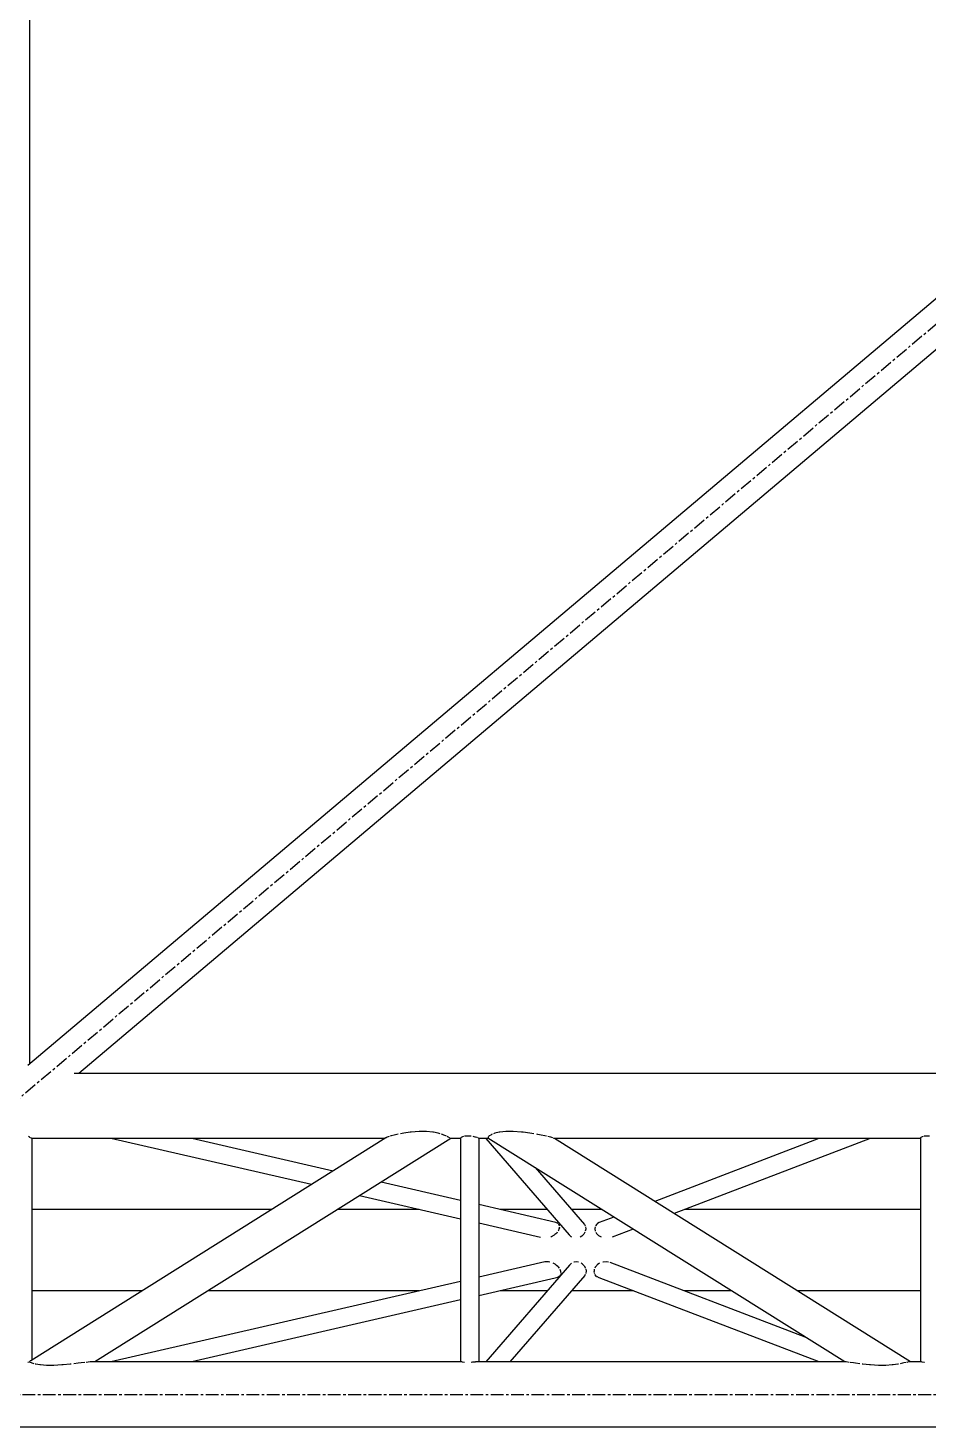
# Model space of a CAD drawing. Header units: millimetres. Extents: x 5143 to 30813, y 232 to 21408.
# Drawn here: x 8378 to 8940, y 15630 to 16503 of the extents above; entities that cross this region are included whole.
import ezdxf

# ---------------------------------------------------------------- set-up
doc = ezdxf.new("R2010")
doc.units = ezdxf.units.MM
doc.header["$LTSCALE"] = 0.25
doc.linetypes.add('CENTER', pattern=[50.8, 31.75, -6.35, 6.35, -6.35])
doc.linetypes.add('XKITLINE00', pattern=[0])

msp = doc.modelspace()

# ---------------------------------------------------------------- linework, layer by layer
at = {"color": 8, "linetype": 'CENTER'}
for p, q in [((8366.94, 15830.27), (10096.38, 17290.27)), ((7574.66, 15650.27), (9008.64, 15650.27))]:
    msp.add_line(p, q, dxfattribs=at)
at = {"color": 8, "linetype": 'XKITLINE00'}
for p, q in [((8379.12, 17264.05), (8379.12, 15856.5)), ((9212.78, 16560.27), (8377.99, 15855.55)), ((9231.66, 16544.33), (8409.87, 15850.57)), ((9008.64, 15850.57), (8406.96, 15850.57)), ((8616.46, 15813.8), (8612.56, 15813.3)), ((8617.27, 15813.94), (8616.46, 15813.8)), ((8622.17, 15814.37), (8617.27, 15813.94)), ((8626.69, 15814.36), (8622.17, 15814.37)), ((8630.6, 15813.92), (8626.69, 15814.36)), ((8631.04, 15813.8), (8630.6, 15813.92)), ((8634.04, 15813.28), (8631.04, 15813.8)), ((8672.13, 15813.81), (8669.37, 15813.26)), ((8672.43, 15813.9), (8672.13, 15813.81)), ((8676.17, 15814.36), (8672.43, 15813.9)), ((8680.74, 15814.38), (8676.17, 15814.36)), ((8685.93, 15813.97), (8680.74, 15814.38)), ((8686.99, 15813.81), (8685.93, 15813.97)), ((8691.16, 15813.33), (8686.99, 15813.81)), ((8379.11, 15810.71), (8378.45, 15811.14)), ((8379.23, 15810.66), (8379.11, 15810.71)), ((8379.74, 15810.37), (8379.23, 15810.66)), ((8601.33, 15810.27), (8379.92, 15671.31)), ((8380.24, 15810.09), (8379.94, 15810.26)), ((8380.24, 15810.09), (8380.28, 15810.03)), ((8380.47, 15810.01), (8380.28, 15810.03)), ((8600.86, 15809.97), (8380.51, 15809.97)), ((8380.59, 15809.97), (8380.59, 15671.73)), ((8641.98, 15810.01), (8419.81, 15670.57)), ((8554.95, 15781.16), (8429.87, 15809.97)), ((8568.48, 15789.65), (8480.27, 15809.97)), ((8602.16, 15810.71), (8601.53, 15810.37)), ((8603.4, 15811.14), (8602.23, 15810.75)), ((8604.69, 15811.57), (8604.03, 15811.35)), ((8606.58, 15811.98), (8604.69, 15811.57)), ((8608.2, 15812.43), (8606.58, 15811.98)), ((8609.02, 15812.59), (8608.2, 15812.43)), ((8612.56, 15813.3), (8610.53, 15812.89)), ((8635.24, 15812.89), (8634.04, 15813.28)), ((8636.75, 15812.41), (8636.17, 15812.59)), ((8637.46, 15811.98), (8636.75, 15812.41)), ((8638.89, 15811.55), (8637.46, 15811.98)), ((8639.25, 15811.35), (8638.89, 15811.55)), ((8640.35, 15810.73), (8639.63, 15811.14)), ((8640.35, 15810.73), (8640.37, 15810.71)), ((8641.21, 15810.37), (8640.37, 15810.71)), ((8641.49, 15810.26), (8641.56, 15810.03)), ((8641.98, 15810.01), (8641.56, 15810.03)), ((8648.03, 15809.97), (8641.92, 15809.97)), ((8648.04, 15810.26), (8648.03, 15810.26)), ((8648.03, 15810.26), (8648.03, 15670.57)), ((8648.31, 15810.57), (8648.14, 15810.37)), ((8648.73, 15810.71), (8648.31, 15810.57)), ((8649.12, 15810.96), (8648.73, 15810.71)), ((8649.73, 15811.14), (8649.12, 15810.96)), ((8651.97, 15811.5), (8650.38, 15811.33)), ((8653.73, 15811.47), (8651.97, 15811.5)), ((8654.65, 15811.35), (8653.73, 15811.47)), ((8657.08, 15810.82), (8655.87, 15811.14)), ((8657.34, 15810.71), (8657.08, 15810.82)), ((8658.34, 15810.48), (8657.34, 15810.71)), ((8658.61, 15810.37), (8658.34, 15810.48)), ((8659.15, 15810.15), (8658.89, 15810.26)), ((8659.15, 15810.15), (8659.25, 15810.03)), ((8659.43, 15810.02), (8659.25, 15810.03)), ((8659.43, 15810.02), (8659.43, 15670.57)), ((8665.55, 15809.97), (8659.43, 15809.97)), ((8663.77, 15809.97), (8715.78, 15749.85)), ((8665.12, 15810.26), (8665.11, 15810.25)), ((8887.66, 15670.57), (8665.11, 15810.25)), ((8665.27, 15810.71), (8665.16, 15810.37)), ((8665.58, 15811.14), (8665.29, 15810.71)), ((8665.85, 15811.52), (8665.72, 15811.35)), ((8666.88, 15811.98), (8665.85, 15811.52)), ((8667.25, 15812.38), (8666.88, 15811.98)), ((8667.77, 15812.6), (8667.25, 15812.38)), ((8669.37, 15813.26), (8668.49, 15812.89)), ((8693.73, 15812.89), (8691.16, 15813.33)), ((8696.22, 15812.47), (8695.49, 15812.6)), ((8698.36, 15811.98), (8696.22, 15812.47)), ((8700.59, 15811.6), (8698.36, 15811.98)), ((8701.65, 15811.35), (8700.59, 15811.6)), ((8704.02, 15810.78), (8702.52, 15811.14)), ((8704.23, 15810.71), (8704.02, 15810.78)), ((8705.63, 15810.37), (8704.23, 15810.71)), ((8706.45, 15810.04), (8706.02, 15810.26)), ((8706.54, 15810.02), (8706.45, 15810.04)), ((8928.71, 15670.57), (8706.54, 15810.02)), ((8934.83, 15809.97), (8706.61, 15809.97)), ((8871.58, 15809.97), (8769.12, 15770.74)), ((8903.46, 15809.97), (8781.2, 15763.16)), ((8934.84, 15810.26), (8934.83, 15810.26)), ((8934.83, 15810.26), (8934.83, 15670.57)), ((8935.11, 15810.58), (8934.93, 15810.37)), ((8935.52, 15810.71), (8935.11, 15810.58)), ((8935.92, 15810.96), (8935.52, 15810.71)), ((8936.52, 15811.14), (8935.92, 15810.96)), ((8938.77, 15811.5), (8937.18, 15811.33)), ((8940.53, 15811.47), (8938.77, 15811.5)), ((8694.56, 15791.77), (8725.33, 15756.2)), ((8648.03, 15771.33), (8598.52, 15782.74)), ((8648.03, 15759.72), (8584.99, 15774.24)), ((8530.28, 15765.67), (8380.59, 15765.67)), ((8622.18, 15765.67), (8571.33, 15765.67)), ((8707.51, 15757.63), (8659.43, 15768.7)), ((8702.09, 15765.67), (8672.58, 15765.67)), ((8736.13, 15765.67), (8717.13, 15765.67)), ((8934.83, 15765.67), (8787.77, 15765.67)), ((8697.85, 15748.25), (8659.43, 15757.09)), ((8708.79, 15756.83), (8707.51, 15757.63)), ((8708.79, 15756.83), (8709.57, 15755.62)), ((8709.11, 15752.57), (8708.81, 15752.12)), ((8709.36, 15753.62), (8709.11, 15752.57)), ((8709.62, 15754.17), (8709.36, 15753.62)), ((8709.57, 15755.62), (8709.58, 15755.49)), ((8709.59, 15754.9), (8709.62, 15754.17)), ((8725.33, 15756.2), (8725.66, 15755.49)), ((8726.09, 15753.29), (8725.82, 15752.12)), ((8725.94, 15754.9), (8725.97, 15754.84)), ((8725.97, 15754.84), (8726.06, 15753.62)), ((8726.06, 15753.62), (8726.09, 15753.29)), ((8731.92, 15754.9), (8731.69, 15753.83)), ((8731.69, 15753.83), (8731.74, 15753.62)), ((8731.74, 15753.62), (8731.92, 15752.21)), ((8733.02, 15756.59), (8732.14, 15755.49)), ((8733.45, 15756.84), (8733.02, 15756.59)), ((8734.52, 15757.49), (8733.45, 15756.84)), ((8743.62, 15760.97), (8734.52, 15757.49)), ((8755.7, 15753.39), (8742.68, 15748.41)), ((8704.52, 15748.52), (8704.33, 15748.47)), ((8706.43, 15749.6), (8704.52, 15748.52)), ((8706.89, 15750.06), (8706.43, 15749.6)), ((8708.02, 15750.99), (8706.89, 15750.06)), ((8708.36, 15751.48), (8708.02, 15750.99)), ((8716.98, 15748.7), (8715.78, 15749.85)), ((8717.48, 15748.47), (8716.98, 15748.7)), ((8723.56, 15748.95), (8722.64, 15748.47)), ((8724.69, 15750.06), (8723.56, 15748.95)), ((8724.83, 15750.19), (8724.69, 15750.06)), ((8725.6, 15751.48), (8724.83, 15750.19)), ((8731.92, 15752.21), (8731.97, 15752.12)), ((8732.34, 15751.48), (8732.82, 15750.66)), ((8733.51, 15750.06), (8732.82, 15750.66)), ((8733.51, 15750.06), (8734.24, 15749.32)), ((8735.86, 15748.47), (8734.24, 15749.32)), ((8700.67, 15732.96), (8659.43, 15723.46)), ((8716.02, 15730.97), (8663.77, 15670.57)), ((8702.89, 15732.98), (8700.67, 15732.96)), ((8703.64, 15732.81), (8702.89, 15732.98)), ((8707.02, 15731.5), (8705.74, 15732.14)), ((8707.82, 15730.77), (8707.02, 15731.5)), ((8708.63, 15730.15), (8707.82, 15730.77)), ((8708.63, 15730.15), (8709.43, 15729.11)), ((8709.86, 15728.48), (8710.27, 15727.19)), ((8710.27, 15727.19), (8710.39, 15726.97)), ((8710.39, 15726.97), (8710.48, 15725.68)), ((8717.23, 15732.13), (8716.02, 15730.97)), ((8717.26, 15732.14), (8717.23, 15732.13)), ((8718.77, 15732.84), (8718.71, 15732.81)), ((8720.49, 15733.04), (8718.77, 15732.84)), ((8721.64, 15732.81), (8720.49, 15733.04)), ((8723.8, 15731.86), (8723.27, 15732.14)), ((8724.89, 15730.77), (8723.8, 15731.86)), ((8725.07, 15730.61), (8724.89, 15730.77)), ((8725.07, 15730.61), (8725.94, 15729.12)), ((8725.94, 15729.12), (8725.94, 15729.11)), ((8726.08, 15728.48), (8726.31, 15727.48)), ((8726.27, 15727.19), (8726.17, 15725.93)), ((8726.31, 15727.48), (8726.27, 15727.19)), ((8731.26, 15727.19), (8731.18, 15726.49)), ((8731.18, 15726.49), (8731.48, 15725.68)), ((8731.41, 15728.48), (8731.25, 15728.09)), ((8731.25, 15728.09), (8731.26, 15727.19)), ((8731.92, 15729.69), (8731.68, 15729.11)), ((8732.92, 15730.77), (8731.92, 15729.69)), ((8733.19, 15731.11), (8732.92, 15730.77)), ((8734.76, 15732.14), (8733.19, 15731.11)), ((8736.95, 15732.88), (8736.72, 15732.81)), ((8739.18, 15733.03), (8736.95, 15732.88)), ((8740.37, 15732.81), (8739.18, 15733.03)), ((8863, 15686.05), (8741.36, 15732.63)), ((8648.03, 15720.84), (8429.83, 15670.57)), ((8706.98, 15722.79), (8659.43, 15711.84)), ((8725.51, 15724.56), (8678.81, 15670.57)), ((8708.72, 15723.27), (8706.98, 15722.79)), ((8709.54, 15723.94), (8708.72, 15723.27)), ((8709.87, 15724.18), (8709.54, 15723.94)), ((8710.32, 15725.11), (8709.87, 15724.18)), ((8725.77, 15725.11), (8725.51, 15724.56)), ((8726.17, 15725.93), (8726.05, 15725.68)), ((8731.7, 15725.11), (8731.72, 15725.04)), ((8732.82, 15723.94), (8731.72, 15725.04)), ((8732.82, 15723.94), (8732.91, 15723.85)), ((8734.53, 15723.08), (8732.91, 15723.85)), ((8871.63, 15670.57), (8734.53, 15723.08)), ((8449.34, 15714.87), (8380.59, 15714.87)), ((8648.03, 15709.21), (8480.3, 15670.57)), ((8622.15, 15714.87), (8490.39, 15714.87)), ((8702.09, 15714.87), (8672.62, 15714.87)), ((8755.95, 15714.87), (8717.13, 15714.87)), ((8817.07, 15714.87), (8787.73, 15714.87)), ((8934.83, 15714.87), (8858.13, 15714.87)), ((8378.9, 15670.52), (8378.14, 15670.3)), ((8378.96, 15670.57), (8378.9, 15670.52)), ((8379.29, 15670.3), (8378.91, 15670.52)), ((8379.23, 15670.83), (8379.14, 15670.74)), ((8379.52, 15671.16), (8379.23, 15670.83)), ((8379.45, 15670.2), (8379.44, 15670.21)), ((8380.4, 15670.02), (8379.45, 15670.2)), ((8379.86, 15671.27), (8379.52, 15671.16)), ((8380.83, 15669.73), (8380.4, 15670.02)), ((8381.93, 15669.44), (8380.83, 15669.73)), ((8382.94, 15669.18), (8382.66, 15669.25)), ((8385.52, 15668.86), (8382.94, 15669.18)), ((8385.96, 15668.76), (8385.52, 15668.86)), ((8389.67, 15668.44), (8385.96, 15668.76)), ((8394.2, 15668.44), (8389.67, 15668.44)), ((8399.33, 15668.77), (8394.2, 15668.44)), ((8400.1, 15668.86), (8399.33, 15668.77)), ((8404.46, 15669.19), (8400.1, 15668.86)), ((8405, 15669.25), (8404.46, 15669.19)), ((8409.44, 15669.74), (8406.71, 15669.44)), ((8411.26, 15670.02), (8409.44, 15669.74)), ((8413.69, 15670.21), (8411.26, 15670.02)), ((8417.03, 15670.57), (8414.53, 15670.3)), ((8417.05, 15670.55), (8417.01, 15670.55)), ((8417.09, 15670.57), (8417.03, 15670.57)), ((8417.99, 15670.55), (8417.09, 15670.57)), ((8648.19, 15670.57), (8418.2, 15670.57)), ((8648.31, 15670.56), (8648.23, 15670.55)), ((8648.72, 15670.57), (8648.31, 15670.56)), ((8648.69, 15670.56), (8648.64, 15670.55)), ((8648.77, 15670.56), (8648.69, 15670.56)), ((8649.12, 15670.46), (8648.72, 15670.57)), ((8650.38, 15670.3), (8649.12, 15670.46)), ((8650.54, 15670.3), (8650.38, 15670.3)), ((8655.49, 15670.34), (8654.68, 15670.3)), ((8657.08, 15670.53), (8655.49, 15670.34)), ((8657.34, 15670.57), (8657.08, 15670.53)), ((8657.88, 15670.55), (8657.3, 15670.57)), ((8658.34, 15670.55), (8657.34, 15670.57)), ((8658.35, 15670.55), (8658.34, 15670.55)), ((8888.03, 15670.57), (8658.46, 15670.57)), ((8888.55, 15670.57), (8888.15, 15670.55)), ((8890.43, 15670.3), (8888.55, 15670.57)), ((8893.07, 15670.02), (8891.12, 15670.21)), ((8894.48, 15669.76), (8893.07, 15670.02)), ((8897.04, 15669.44), (8894.48, 15669.76)), ((8898.88, 15669.21), (8898.54, 15669.25)), ((8903.07, 15668.86), (8898.88, 15669.21)), ((8903.65, 15668.79), (8903.07, 15668.86)), ((8908.65, 15668.45), (8903.65, 15668.79)), ((8913.28, 15668.43), (8908.65, 15668.45)), ((8917.32, 15668.74), (8913.28, 15668.43)), ((8917.93, 15668.86), (8917.32, 15668.74)), ((8920.86, 15669.16), (8917.93, 15668.86)), ((8921.31, 15669.25), (8920.86, 15669.16)), ((8923.69, 15669.71), (8922.3, 15669.44)), ((8924.55, 15670.02), (8923.69, 15669.71)), ((8925.91, 15670.19), (8924.55, 15670.02)), ((8925.99, 15670.21), (8925.91, 15670.19)), ((8927.46, 15670.54), (8926.39, 15670.3)), ((8927.51, 15670.57), (8927.46, 15670.54)), ((8928.12, 15670.55), (8927.51, 15670.57)), ((8934.99, 15670.57), (8928.2, 15670.57)), ((8935.11, 15670.56), (8935.03, 15670.55)), ((8935.52, 15670.57), (8935.11, 15670.56)), ((8935.49, 15670.56), (8935.44, 15670.55)), ((8935.57, 15670.56), (8935.49, 15670.56)), ((8935.92, 15670.46), (8935.52, 15670.57)), ((8937.18, 15670.31), (8935.92, 15670.46)), ((8937.35, 15670.3), (8937.18, 15670.31)), ((9008.64, 15629.97), (7574.66, 15629.97))]:
    msp.add_line(p, q, dxfattribs=at)

doc.saveas('drawing.dxf')
